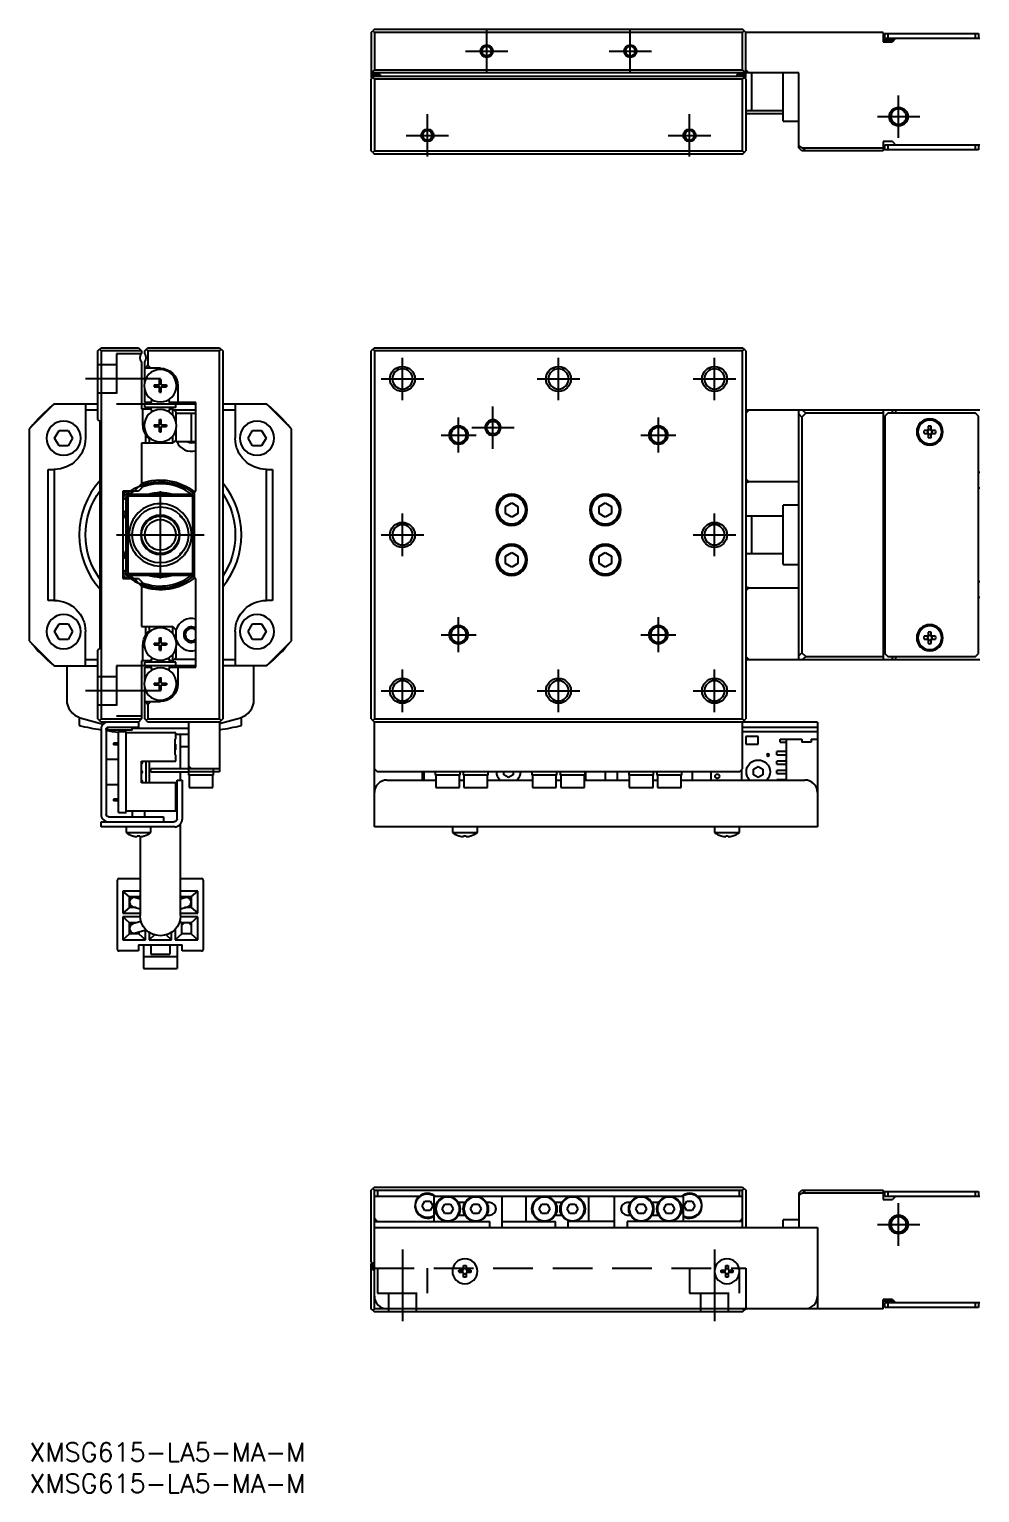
# Model space of a CAD drawing. Extents: x 0 to 768, y -8 to 238.
# Drawn here: x 0 to 152.3, y -8 to 226.6 of the extents above; entities that cross this region are included whole.
import ezdxf

# ---------------------------------------------------------------- set-up
doc = ezdxf.new("R2010")
doc.units = 0
doc.header["$LTSCALE"] = 0.5
doc.linetypes.add('CENTER', pattern=[50.8, 31.75, -6.35, 6.35, -6.35])
doc.linetypes.add('DASHED', pattern=[19.05, 12.7, -6.35])
for name, color, linetype in [('MSM_CENTER', 1, 'CENTER'), ('MSM_CONTINUOUS', 7, 'CONTINUOUS'), ('MSM_DASHED', 4, 'DASHED'), ('MSM_NARROW', 5, 'CONTINUOUS'), ('MSM_PART_NUMBER', 7, 'CONTINUOUS')]:
    doc.layers.add(name, color=color, linetype=linetype)
doc.styles.get("Standard").update_dxf_attribs({"font": 'txt.shx', "height": 1, "bigfont": 'bigfont.shx'})

# ---------------------------------------------------------------- blocks, each defined once
blk = doc.blocks.new('*U2')
at = {"layer": 'MSM_PART_NUMBER'}
blk.add_text('XMSG615-LA5-MA-M', height=3, dxfattribs=at).set_placement((0, -3))
blk = doc.blocks.new('*U3')
at = {"layer": 'MSM_PART_NUMBER'}
blk.add_text('XMSG615-LA5-MA-M', height=3, dxfattribs=at).set_placement((0, -8))

msp = doc.modelspace()

# ---------------------------------------------------------------- linework, layer by layer
at = {"layer": 'MSM_CENTER'}
for p, q in [((73.3, 219.68), (73.3, 226.48)), ((96.3, 219.68), (96.3, 226.48)), ((69.9, 223.08), (76.7, 223.08)), ((92.9, 223.08), (99.7, 223.08)), ((139.3, 209.18), (139.3, 215.98)), ((63.8, 206.18), (63.8, 212.98)), ((105.8, 206.18), (105.8, 212.98)), ((135.9, 212.58), (142.7, 212.58)), ((60.4, 209.58), (67.2, 209.58)), ((102.4, 209.58), (109.2, 209.58)), ((59.8, 167.14), (59.8, 173.94)), ((84.8, 167.14), (84.8, 173.94)), ((109.8, 167.14), (109.8, 173.94)), ((21, 170.54), (9, 170.54)), ((56.4, 170.54), (63.2, 170.54)), ((81.4, 170.54), (88.2, 170.54)), ((106.4, 170.54), (113.2, 170.54)), ((68.8, 158.74), (68.8, 164.34)), ((74.3, 159.34), (74.3, 166.14)), ((100.8, 158.74), (100.8, 164.34)), ((70.9, 162.74), (77.7, 162.74)), ((66, 161.54), (71.6, 161.54)), ((98, 161.54), (103.6, 161.54)), ((21, 138.54), (21, 152.54)), ((59.8, 142.14), (59.8, 148.94)), ((109.8, 142.14), (109.8, 148.94)), ((14, 145.54), (28, 145.54)), ((56.4, 145.54), (63.2, 145.54)), ((106.4, 145.54), (113.2, 145.54)), ((68.8, 126.74), (68.8, 132.34)), ((100.8, 126.74), (100.8, 132.34)), ((66, 129.54), (71.6, 129.54)), ((98, 129.54), (103.6, 129.54)), ((59.8, 117.14), (59.8, 123.94)), ((84.8, 117.14), (84.8, 123.94)), ((109.8, 117.14), (109.8, 123.94)), ((21, 120.54), (9, 120.54)), ((56.4, 120.54), (63.2, 120.54)), ((81.4, 120.54), (88.2, 120.54)), ((106.4, 120.54), (113.2, 120.54)), ((139.3, 31.6), (139.3, 38.4)), ((135.9, 35), (142.7, 35)), ((59.8, 31), (59.8, 19.5)), ((109.8, 31), (109.8, 19.5))]:
    msp.add_line(p, q, dxfattribs=at)
at = {"layer": 'MSM_CONTINUOUS'}
for p, q in [((54.8, 226.08), (55.05, 226.33)), ((54.8, 226.08), (54.8, 218.88)), ((55.3, 226.58), (55.05, 226.33)), ((55.05, 226.33), (55.3, 226.08)), ((55.3, 226.58), (114.3, 226.58)), ((114.3, 226.08), (55.3, 226.08)), ((55.3, 226.08), (55.3, 220.08)), ((114.8, 226.08), (114.3, 226.58)), ((114.3, 226.08), (114.55, 226.33)), ((114.3, 220.08), (114.3, 226.08)), ((114.8, 218.88), (114.8, 226.08)), ((136.8, 226.08), (114.8, 226.08)), ((136.8, 226.08), (136.8, 224.58)), ((137.1, 225.08), (137.1, 225.88)), ((137.1, 225.88), (152.1, 225.88)), ((137.6, 225.88), (137.6, 225.08)), ((151.6, 225.08), (151.6, 225.88)), ((152.1, 225.88), (152.1, 225.08)), ((138.55, 224.83), (136.8, 224.83)), ((136.8, 224.58), (138.3, 224.58)), ((152.3, 225.08), (137.1, 225.08)), ((138.8, 225.08), (138.3, 224.58)), ((55.3, 220.08), (54.8, 219.58)), ((123.3, 219.58), (54.8, 219.58)), ((54.8, 219.36), (56.2, 219.36)), ((54.8, 218.58), (55.3, 219.08)), ((54.9, 218.78), (54.8, 218.88)), ((54.8, 207.08), (54.8, 218.58)), ((54.9, 218.68), (54.9, 218.88)), ((55.05, 218.83), (55.3, 218.58)), ((55.9, 219.18), (55.2, 219.18)), ((55.3, 220.08), (114.3, 220.08)), ((55.3, 219.08), (114.3, 219.08)), ((55.3, 218.58), (55.3, 207.08)), ((114.3, 218.58), (55.3, 218.58)), ((56.2, 219.36), (56.2, 219.08)), ((114.8, 219.36), (113.4, 219.36)), ((113.4, 219.36), (113.4, 219.08)), ((114.4, 219.18), (113.7, 219.18)), ((114.8, 219.58), (114.3, 220.08)), ((114.55, 218.83), (114.3, 219.08)), ((114.3, 218.58), (114.55, 218.83)), ((114.3, 207.08), (114.3, 218.58)), ((114.55, 218.83), (114.8, 218.58)), ((114.8, 218.88), (114.7, 218.78)), ((114.7, 218.88), (114.7, 218.68)), ((115.3, 219.58), (114.8, 220.08)), ((114.8, 218.58), (114.8, 207.08)), ((115.8, 213.58), (115.8, 219.58)), ((120.8, 211.83), (120.8, 219.58)), ((123.3, 207.58), (123.3, 219.58)), ((114.8, 213.58), (120.8, 213.58)), ((114.8, 213.08), (120.8, 213.08)), ((120.8, 211.83), (123.3, 211.83)), ((55.05, 206.83), (54.8, 207.08)), ((55.3, 207.08), (55.05, 206.83)), ((55.05, 206.83), (55.3, 206.58)), ((55.3, 207.08), (114.3, 207.08)), ((114.3, 206.58), (55.3, 206.58)), ((114.55, 206.83), (114.3, 207.08)), ((114.3, 206.58), (114.8, 207.08)), ((123.3, 207.89), (123.91, 207.58)), ((123.8, 207.08), (123.3, 207.58)), ((136.8, 207.08), (123.8, 207.08)), ((123.91, 207.58), (136.8, 207.58)), ((123.91, 207.58), (124.41, 207.08)), ((138.3, 208.58), (136.8, 208.58)), ((136.8, 208.58), (136.8, 207.08)), ((137.1, 207.28), (137.1, 208.08)), ((137.1, 208.08), (152.3, 208.08)), ((152.1, 207.28), (137.1, 207.28)), ((137.6, 208.08), (137.6, 207.28)), ((138.3, 208.58), (138.8, 208.08)), ((151.6, 207.28), (151.6, 208.08)), ((152.1, 208.08), (152.1, 207.28)), ((11, 175.04), (11.5, 175.54)), ((11, 164.04), (11, 175.04)), ((11.5, 175.04), (11.25, 175.29)), ((11.5, 175.54), (17.5, 175.54)), ((11.5, 175.04), (11.5, 116.04)), ((18, 175.04), (11.5, 175.04)), ((17.5, 175.54), (18, 175.04)), ((18, 175.04), (18, 174.6)), ((18.5, 175.04), (19, 175.54)), ((18.5, 174.6), (18.5, 175.04)), ((19, 175.04), (18.75, 175.29)), ((19, 175.54), (30.5, 175.54)), ((30.5, 175.04), (19, 175.04)), ((19, 175.04), (19, 172.74)), ((30.5, 175.54), (31, 175.04)), ((30.75, 175.29), (30.5, 175.04)), ((30.5, 116.04), (30.5, 175.04)), ((31, 175.04), (31, 116.04)), ((55.3, 175.54), (54.8, 175.04)), ((54.8, 116.04), (54.8, 175.04)), ((55.05, 175.29), (55.3, 175.04)), ((55.3, 175.54), (114.3, 175.54)), ((55.3, 175.04), (55.3, 116.04)), ((114.3, 175.04), (55.3, 175.04)), ((114.55, 175.29), (114.3, 175.54)), ((114.3, 175.04), (114.55, 175.29)), ((114.3, 116.04), (114.3, 175.04)), ((114.8, 175.04), (114.55, 175.29)), ((114.8, 175.04), (114.8, 116.04)), ((18, 173.28), (18, 165.74)), ((18.5, 170.15), (18.5, 173.28)), ((21, 172.24), (18.5, 172.24)), ((19, 172.74), (18.65, 172.24)), ((19.5, 172.24), (19, 172.74)), ((20, 169.58), (20.8, 169.58)), ((20, 169.58), (20, 169.29)), ((20, 169.29), (20.8, 169.29)), ((20.53, 169.29), (20.53, 169.58)), ((20.85, 170.44), (21.15, 170.44)), ((20.85, 169.64), (20.85, 170.44)), ((21.15, 169.91), (20.85, 169.91)), ((20.85, 168.44), (20.85, 169.23)), ((20.85, 168.97), (21.15, 168.97)), ((21.15, 169.64), (21.15, 170.44)), ((21.15, 168.44), (21.15, 169.23)), ((21.21, 169.58), (22, 169.58)), ((21.21, 169.29), (22, 169.29)), ((21.47, 169.29), (21.47, 169.58)), ((22, 169.58), (22, 169.29)), ((23.8, 169.44), (23.8, 166.74)), ((18.5, 166.74), (18.5, 168.72)), ((19.45, 166.74), (18.5, 166.74)), ((19.62, 167.03), (19.45, 166.74)), ((20.85, 168.44), (21.15, 168.44)), ((22.55, 166.74), (22.38, 167.03)), ((26.7, 166.74), (22.55, 166.74)), ((26.7, 152.54), (26.7, 166.74)), ((4, 166.54), (0, 162.54)), ((4, 166.54), (11, 166.54)), ((9, 166.54), (9, 161.04)), ((11, 165.54), (9, 165.54)), ((18, 166.54), (26.7, 166.54)), ((18, 165.74), (19.45, 165.74)), ((18.22, 163.08), (18.22, 165.74)), ((18.5, 165.94), (18.5, 166.54)), ((23.5, 165.94), (18.5, 165.94)), ((19.58, 165.51), (19.45, 165.74)), ((19.58, 165.54), (19.57, 165.54)), ((22.55, 165.74), (22.42, 165.51)), ((22.43, 165.54), (22.42, 165.54)), ((22.55, 165.74), (23, 165.74)), ((23, 164.7), (23, 165.74)), ((23, 165.74), (23.5, 165.24)), ((26.7, 165.54), (23.2, 165.54)), ((23.5, 165.94), (23.5, 166.54)), ((23.5, 165.24), (23.5, 163.75)), ((26.7, 164.99), (23.5, 164.99)), ((26, 160.49), (26, 164.99)), ((31, 166.54), (38, 166.54)), ((33, 165.54), (31, 165.54)), ((33, 166.54), (33, 161.04)), ((42, 162.54), (38, 166.54)), ((114.8, 165.04), (115.3, 165.54)), ((152.3, 165.54), (114.8, 165.54)), ((123.3, 125.54), (123.3, 165.54)), ((123.8, 164.43), (123.3, 164.93)), ((124.41, 165.04), (123.8, 164.43)), ((123.8, 164.43), (123.8, 126.65)), ((123.91, 165.54), (124.41, 165.04)), ((136.8, 165.04), (124.41, 165.04)), ((136.8, 165.54), (136.8, 125.54)), ((137.6, 165.04), (137.1, 164.54)), ((137.1, 164.54), (137.1, 126.54)), ((151.6, 165.04), (137.6, 165.04)), ((138.3, 165.04), (138.3, 165.54)), ((138.8, 165.54), (138.8, 165.04)), ((152.1, 164.54), (151.6, 165.04)), ((152.1, 126.54), (152.1, 164.54)), ((0, 162.54), (0, 128.54)), ((4.06, 161.04), (4.78, 162.29)), ((4.78, 162.29), (6.22, 162.29)), ((6.22, 162.29), (6.94, 161.04)), ((11.35, 163.69), (11, 164.04)), ((11.35, 127.39), (11.35, 163.69)), ((20, 163.18), (20.8, 163.18)), ((20, 163.18), (20, 162.89)), ((20, 162.89), (20.8, 162.89)), ((20.53, 162.89), (20.53, 163.18)), ((20.85, 164.04), (21.15, 164.04)), ((20.85, 163.24), (20.85, 164.04)), ((21.15, 163.51), (20.85, 163.51)), ((20.85, 162.04), (20.85, 162.83)), ((20.85, 162.57), (21.15, 162.57)), ((20.85, 162.04), (21.15, 162.04)), ((21.15, 163.24), (21.15, 164.04)), ((21.15, 162.04), (21.15, 162.83)), ((21.21, 163.18), (22, 163.18)), ((21.21, 162.89), (22, 162.89)), ((21.47, 162.89), (21.47, 163.18)), ((22, 163.18), (22, 162.89)), ((23.5, 162.32), (23.5, 160.49)), ((35.06, 161.04), (35.78, 162.29)), ((35.78, 162.29), (37.22, 162.29)), ((37.22, 162.29), (37.94, 161.04)), ((42, 128.54), (42, 162.54)), ((144.06, 162.28), (143.38, 162.28)), ((144.06, 162.96), (144.06, 162.28)), ((144.54, 162.28), (144.54, 162.96)), ((145.22, 162.28), (144.54, 162.28)), ((4.78, 159.79), (4.06, 161.04)), ((6.22, 159.79), (4.78, 159.79)), ((6.94, 161.04), (6.22, 159.79)), ((23, 160.24), (18, 160.24)), ((18, 160.24), (18, 153.04)), ((18.7, 160.24), (18.7, 161.52)), ((19.2, 160.96), (19.2, 160.24)), ((23, 160.24), (23, 161.38)), ((23.5, 160.74), (23, 160.24)), ((23.5, 160.49), (26.7, 160.49)), ((35.78, 159.79), (35.06, 161.04)), ((37.22, 159.79), (35.78, 159.79)), ((37.94, 161.04), (37.22, 159.79)), ((143.38, 161.8), (144.06, 161.8)), ((144.06, 161.8), (144.06, 161.12)), ((144.54, 161.12), (144.54, 161.8)), ((144.54, 161.8), (145.22, 161.8)), ((3, 135.04), (3, 156.04)), ((3, 156.04), (4, 156.04)), ((4, 156.04), (4, 135.04)), ((38, 135.04), (38, 156.04)), ((38, 156.04), (39, 156.04)), ((39, 156.04), (39, 135.04)), ((137.1, 155.54), (136.8, 155.54)), ((152.3, 155.54), (152.1, 155.54)), ((17.5, 152.54), (15, 152.54)), ((15, 152.54), (15, 138.54)), ((16.79, 152.54), (18, 153.74)), ((18, 153.04), (17.5, 152.54)), ((26.5, 138.54), (26.5, 152.54)), ((26.5, 152.54), (26.7, 152.54)), ((115.3, 154.02), (114.8, 154.52)), ((123.3, 154.02), (115.3, 154.02)), ((136.8, 153.79), (137.1, 153.79)), ((152.3, 153.04), (152.1, 153.04)), ((15.5, 151.24), (16.3, 152.04)), ((15.5, 139.84), (15.5, 151.24)), ((15.8, 151.54), (15.8, 139.54)), ((26, 151.74), (16, 151.74)), ((16.3, 152.04), (25.7, 152.04)), ((25.7, 152.04), (26.5, 151.24)), ((26.2, 139.54), (26.2, 151.54)), ((76.3, 150.11), (77.3, 150.69)), ((77.3, 150.69), (78.3, 150.11)), ((91.3, 150.11), (92.3, 150.69)), ((92.3, 150.69), (93.3, 150.11)), ((120.8, 140.79), (120.8, 150.29)), ((123.3, 150.29), (120.8, 150.29)), ((137, 150.54), (136.8, 150.34)), ((137, 150.54), (137, 140.54)), ((137.1, 150.54), (137, 150.54)), ((24.2, 148.51), (24.2, 148.7)), ((24.2, 148.51), (24.42, 148.29)), ((24.42, 148.46), (24.42, 148.29)), ((24.42, 148.29), (24.56, 148.29)), ((24.56, 148.29), (24.56, 148.29)), ((76.3, 148.96), (76.3, 150.11)), ((77.3, 148.38), (76.3, 148.96)), ((78.3, 148.96), (77.3, 148.38)), ((78.3, 150.11), (78.3, 148.96)), ((91.3, 148.96), (91.3, 150.11)), ((92.3, 148.38), (91.3, 148.96)), ((93.3, 148.96), (92.3, 148.38)), ((93.3, 150.11), (93.3, 148.96)), ((120.8, 148.54), (114.8, 148.54)), ((115.8, 142.54), (115.8, 148.54)), ((18.03, 144.48), (18.03, 144.47)), ((23.96, 144.47), (23.96, 144.47)), ((19.56, 142.74), (19.62, 142.74)), ((19.69, 142.67), (19.62, 142.74)), ((22.37, 142.74), (22.31, 142.67)), ((22.37, 142.74), (22.44, 142.74)), ((24.42, 142.79), (24.2, 142.56)), ((24.2, 142.37), (24.2, 142.56)), ((24.42, 142.79), (24.42, 142.62)), ((24.56, 142.79), (24.42, 142.79)), ((24.56, 142.79), (24.56, 142.79)), ((76.3, 142.11), (77.3, 142.69)), ((76.3, 140.96), (76.3, 142.11)), ((77.3, 140.38), (76.3, 140.96)), ((77.3, 142.69), (78.3, 142.11)), ((78.3, 140.96), (77.3, 140.38)), ((78.3, 142.11), (78.3, 140.96)), ((91.3, 142.11), (92.3, 142.69)), ((91.3, 140.96), (91.3, 142.11)), ((92.3, 140.38), (91.3, 140.96)), ((92.3, 142.69), (93.3, 142.11)), ((93.3, 140.96), (92.3, 140.38)), ((93.3, 142.11), (93.3, 140.96)), ((114.8, 142.54), (120.8, 142.54)), ((120.8, 140.79), (123.3, 140.79)), ((15, 138.54), (17.5, 138.54)), ((15.8, 139.54), (15.5, 139.84)), ((15.8, 139.54), (16, 139.34)), ((16, 139.34), (26, 139.34)), ((16.3, 139.04), (16, 139.34)), ((25.7, 139.04), (16.3, 139.04)), ((18, 137.33), (16.79, 138.54)), ((17.5, 138.54), (18, 138.04)), ((26, 139.34), (25.7, 139.04)), ((26, 139.34), (26.2, 139.54)), ((26.5, 139.84), (26.2, 139.54)), ((26.7, 138.54), (26.5, 138.54)), ((26.7, 124.34), (26.7, 138.54)), ((136.8, 140.74), (137, 140.54)), ((137, 140.54), (137.1, 140.54)), ((18, 138.04), (18, 130.84)), ((114.8, 136.55), (115.3, 137.05)), ((115.3, 137.05), (123.3, 137.05)), ((137.1, 137.29), (136.8, 137.29)), ((152.1, 138.04), (152.3, 138.04)), ((4, 135.04), (3, 135.04)), ((39, 135.04), (38, 135.04)), ((136.8, 135.54), (137.1, 135.54)), ((152.1, 135.54), (152.3, 135.54)), ((4.06, 130.04), (4.78, 131.29)), ((4.78, 128.79), (4.06, 130.04)), ((4.78, 131.29), (6.22, 131.29)), ((6.22, 131.29), (6.94, 130.04)), ((6.94, 130.04), (6.22, 128.79)), ((9, 124.54), (9, 130.04)), ((18, 130.84), (23, 130.84)), ((18.7, 129.55), (18.7, 130.84)), ((19.2, 130.84), (19.2, 130.12)), ((20.85, 129.04), (21.15, 129.04)), ((20.85, 128.24), (20.85, 129.04)), ((21.15, 128.24), (21.15, 129.04)), ((23, 129.7), (23, 130.84)), ((23, 130.84), (23.5, 130.34)), ((23.5, 130.34), (23.5, 128.75)), ((33, 130.04), (33, 124.54)), ((35.06, 130.04), (35.78, 131.29)), ((35.78, 128.79), (35.06, 130.04)), ((35.78, 131.29), (37.22, 131.29)), ((37.22, 131.29), (37.94, 130.04)), ((37.94, 130.04), (37.22, 128.79)), ((144.06, 129.28), (143.38, 129.28)), ((144.06, 129.96), (144.06, 129.28)), ((144.54, 129.28), (144.54, 129.96)), ((145.22, 129.28), (144.54, 129.28)), ((0, 128.54), (4, 124.54)), ((6.22, 128.79), (4.78, 128.79)), ((11, 127.04), (11.35, 127.39)), ((11, 116.04), (11, 127.04)), ((18.22, 125.34), (18.22, 127.99)), ((20, 128.18), (20.8, 128.18)), ((20, 128.18), (20, 127.89)), ((20, 127.89), (20.8, 127.89)), ((20.53, 127.89), (20.53, 128.18)), ((21.15, 128.51), (20.85, 128.51)), ((20.85, 127.04), (20.85, 127.83)), ((20.85, 127.57), (21.15, 127.57)), ((20.85, 127.04), (21.15, 127.04)), ((21.15, 127.04), (21.15, 127.83)), ((21.21, 128.18), (22, 128.18)), ((21.21, 127.89), (22, 127.89)), ((21.47, 127.89), (21.47, 128.18)), ((22, 128.18), (22, 127.89)), ((23.5, 127.32), (23.5, 125.84)), ((37.22, 128.79), (35.78, 128.79)), ((38, 124.54), (42, 128.54)), ((143.38, 128.8), (144.06, 128.8)), ((144.06, 128.8), (144.06, 128.12)), ((144.54, 128.8), (145.22, 128.8)), ((144.54, 128.12), (144.54, 128.8)), ((4, 124.54), (11, 124.54)), ((6, 124.54), (6, 119.12)), ((9, 125.54), (11, 125.54)), ((19.45, 125.34), (18, 125.34)), ((18, 125.34), (18, 116.04)), ((26.7, 124.54), (18, 124.54)), ((23.5, 125.14), (18.5, 125.14)), ((18.5, 124.54), (18.5, 125.14)), ((18.5, 124.34), (19.45, 124.34)), ((18.5, 122.35), (18.5, 124.34)), ((19.45, 125.34), (19.58, 125.56)), ((19.45, 124.34), (19.62, 124.04)), ((19.58, 125.54), (19.57, 125.54)), ((22.38, 124.04), (22.55, 124.34)), ((22.42, 125.56), (22.55, 125.34)), ((22.43, 125.54), (22.42, 125.54)), ((23, 125.34), (22.55, 125.34)), ((22.55, 124.34), (26.7, 124.34)), ((23, 125.34), (23, 126.38)), ((23.5, 125.84), (23, 125.34)), ((26.7, 125.54), (23.2, 125.54)), ((23.5, 124.54), (23.5, 125.14)), ((23.8, 124.34), (23.8, 121.64)), ((31, 125.54), (33, 125.54)), ((38, 124.54), (31, 124.54)), ((36, 119.12), (36, 124.54)), ((115.3, 125.54), (114.8, 126.04)), ((114.8, 125.54), (152.3, 125.54)), ((123.3, 126.15), (123.8, 126.65)), ((123.8, 126.65), (124.41, 126.04)), ((124.41, 126.04), (123.91, 125.54)), ((124.41, 126.04), (136.8, 126.04)), ((137.1, 126.54), (137.6, 126.04)), ((137.6, 126.04), (151.6, 126.04)), ((138.3, 125.54), (138.3, 126.04)), ((138.8, 126.04), (138.8, 125.54)), ((151.6, 126.04), (152.1, 126.54)), ((20.85, 122.64), (21.15, 122.64)), ((20.85, 121.84), (20.85, 122.64)), ((21.15, 122.11), (20.85, 122.11)), ((21.15, 121.84), (21.15, 122.64)), ((18.5, 116.04), (18.5, 120.92)), ((20, 121.78), (20.8, 121.78)), ((20, 121.78), (20, 121.49)), ((20, 121.49), (20.8, 121.49)), ((20.53, 121.49), (20.53, 121.78)), ((20.85, 120.64), (20.85, 121.43)), ((20.85, 121.17), (21.15, 121.17)), ((20.85, 120.64), (21.15, 120.64)), ((21.15, 120.64), (21.15, 121.43)), ((21.21, 121.78), (22, 121.78)), ((21.21, 121.49), (22, 121.49)), ((21.47, 121.49), (21.47, 121.78)), ((22, 121.78), (22, 121.49)), ((18.5, 118.84), (21, 118.84)), ((18.65, 118.84), (19, 118.34)), ((19, 118.34), (19.5, 118.84)), ((19, 118.34), (19, 116.04)), ((8, 116.29), (8, 114.97)), ((8.17, 116.23), (11.85, 115.18)), ((11.25, 115.79), (11, 116.04)), ((11.25, 115.79), (11.5, 116.04)), ((11.5, 115.54), (11.25, 115.79)), ((11.5, 116.04), (18, 116.04)), ((17.5, 115.54), (11.5, 115.54)), ((18, 116.04), (17.5, 115.54)), ((17.5, 115.54), (17.5, 114.74)), ((19, 115.54), (18.5, 116.04)), ((18.75, 115.79), (19, 116.04)), ((19, 116.04), (30.5, 116.04)), ((30.5, 115.54), (19, 115.54)), ((25.5, 115.54), (25.5, 107.04)), ((30.5, 115.28), (33.83, 116.23)), ((30.5, 116.04), (30.75, 115.79)), ((30.75, 115.79), (30.5, 115.54)), ((30.5, 115.54), (30.5, 107.54)), ((31, 116.04), (30.75, 115.79)), ((34, 114.97), (34, 116.29)), ((54.8, 116.04), (55.3, 115.54)), ((55.3, 116.04), (55.05, 115.79)), ((55.3, 116.04), (114.3, 116.04)), ((126.3, 115.54), (55.3, 115.54)), ((55.3, 98.74), (55.3, 115.54)), ((114.55, 115.79), (114.3, 116.04)), ((114.3, 115.54), (114.55, 115.79)), ((114.3, 108.04), (114.3, 115.54)), ((114.55, 115.79), (114.8, 116.04)), ((126.3, 115.54), (126.3, 98.74)), ((11.5, 114.34), (11.5, 100.74)), ((12.3, 114.34), (12.3, 100.74)), ((12.35, 114.54), (12.5, 114.54)), ((12.5, 114.68), (12.5, 114.24)), ((16.5, 114.24), (12.5, 114.24)), ((12.7, 114.74), (17.5, 114.74)), ((14.3, 114.04), (15.5, 114.04)), ((14.3, 101.04), (14.3, 114.04)), ((15.18, 114.24), (15.18, 114.04)), ((15.5, 101.04), (15.5, 114.04)), ((23.5, 113.79), (15.5, 113.79)), ((16.5, 114.24), (16.5, 114.74)), ((16.5, 114.54), (25.5, 114.54)), ((23.4, 110.29), (23.4, 112.79)), ((23.5, 112.79), (23.4, 112.79)), ((23.5, 112.79), (23.5, 113.79)), ((25.5, 113.54), (23.5, 113.54)), ((24.25, 108.04), (24.25, 113.54)), ((114.3, 114.74), (126.3, 114.74)), ((114.3, 114.04), (126.3, 114.04)), ((114.82, 113.24), (114.82, 111.99)), ((116.82, 113.24), (114.82, 113.24)), ((116.82, 111.99), (116.82, 113.24)), ((120.3, 112.29), (120.3, 112.79)), ((120.3, 112.79), (123.8, 112.79)), ((121.3, 112.79), (121.3, 106.24)), ((123.8, 112.79), (123.8, 112.29)), ((125.3, 112.79), (126.3, 112.79)), ((125.3, 112.79), (125.3, 112.29)), ((13.5, 112.16), (13.5, 111.91)), ((14.3, 112.16), (13.5, 112.16)), ((14.3, 111.91), (13.5, 111.91)), ((23.4, 111.99), (23.5, 111.99)), ((23.4, 111.61), (23.5, 111.61)), ((23.4, 111.46), (23.5, 111.46)), ((23.4, 111.09), (23.5, 111.09)), ((23.5, 110.29), (23.4, 110.29)), ((23.5, 111.09), (23.5, 111.99)), ((23.5, 109.29), (23.5, 110.29)), ((25.5, 111.54), (24.25, 111.54)), ((114.82, 111.99), (116.82, 111.99)), ((119.8, 110.29), (119.8, 110.79)), ((121.3, 110.79), (119.8, 110.79)), ((119.8, 110.29), (121.3, 110.29)), ((120.3, 112.29), (121.3, 112.29)), ((125.3, 112.29), (123.8, 112.29)), ((14.3, 109.54), (12.3, 109.54)), ((18, 105.79), (18, 109.29)), ((18, 109.29), (23.5, 109.29)), ((18.7, 109.29), (18.7, 105.79)), ((19.2, 109.29), (19.2, 105.79)), ((19.5, 107.54), (19.5, 108.04)), ((30.5, 108.04), (19.5, 108.04)), ((26, 108.04), (25.5, 108.54)), ((29.5, 107.04), (29.5, 108.04)), ((55.3, 108.04), (55.8, 107.54)), ((113.8, 107.54), (114.3, 108.04)), ((116.05, 107.97), (116.8, 108.4)), ((116.05, 107.1), (116.05, 107.97)), ((116.8, 108.4), (117.55, 107.97)), ((117.55, 107.97), (117.55, 107.1)), ((119.8, 108.79), (119.8, 109.29)), ((121.3, 109.29), (119.8, 109.29)), ((119.8, 108.79), (121.3, 108.79)), ((23.5, 105.79), (18, 105.79)), ((19.5, 107.54), (25.5, 107.54)), ((23.5, 101.29), (23.5, 105.79)), ((23.7, 106.24), (24.5, 106.24)), ((23.7, 100.04), (23.7, 106.24)), ((24.25, 106.24), (24.25, 107.54)), ((24.5, 106.24), (24.5, 99.94)), ((29.5, 107.54), (25.5, 107.54)), ((29.5, 107.04), (25.5, 107.04)), ((25.6, 107.04), (25.6, 105.04)), ((29.4, 105.04), (29.4, 107.04)), ((30.5, 107.54), (29.5, 107.54)), ((113.8, 107.54), (55.8, 107.54)), ((57.3, 106.24), (65.15, 106.24)), ((63, 106.24), (63, 107.54)), ((63.3, 106.24), (63.3, 107.54)), ((65.05, 107.54), (65.05, 107.04)), ((69.05, 107.04), (65.05, 107.04)), ((65.15, 107.04), (65.15, 105.04)), ((68.95, 105.04), (68.95, 107.04)), ((68.95, 106.24), (69.65, 106.24)), ((69.05, 107.04), (69.05, 107.54)), ((69.55, 107.54), (69.55, 107.04)), ((73.55, 107.04), (69.55, 107.04)), ((69.65, 107.04), (69.65, 105.04)), ((73.45, 105.04), (73.45, 107.04)), ((73.45, 106.24), (80.65, 106.24)), ((73.55, 107.04), (73.55, 107.54)), ((76.05, 107.1), (76.05, 107.54)), ((76.8, 106.67), (76.05, 107.1)), ((77.55, 107.1), (76.8, 106.67)), ((77.55, 107.54), (77.55, 107.1)), ((80.55, 107.54), (80.55, 107.04)), ((84.55, 107.04), (80.55, 107.04)), ((80.65, 107.04), (80.65, 105.04)), ((84.45, 105.04), (84.45, 107.04)), ((84.45, 106.24), (85.15, 106.24)), ((84.55, 107.04), (84.55, 107.54)), ((85.05, 107.54), (85.05, 107.04)), ((89.05, 107.04), (85.05, 107.04)), ((85.15, 107.04), (85.15, 105.04)), ((88.95, 105.04), (88.95, 107.04)), ((88.95, 106.24), (96.15, 106.24)), ((89.05, 107.04), (89.05, 107.54)), ((89.14, 107.54), (89.14, 106.24)), ((92.34, 106.24), (92.34, 107.54)), ((94.22, 107.54), (94.22, 106.24)), ((96.05, 107.54), (96.05, 107.04)), ((100.05, 107.04), (96.05, 107.04)), ((96.15, 107.04), (96.15, 105.04)), ((99.95, 105.04), (99.95, 107.04)), ((99.95, 106.24), (100.65, 106.24)), ((100.05, 107.04), (100.05, 107.54)), ((100.55, 107.54), (100.55, 107.04)), ((104.55, 107.04), (100.55, 107.04)), ((100.65, 107.04), (100.65, 105.04)), ((104.45, 105.04), (104.45, 107.04)), ((104.45, 106.24), (124.3, 106.24)), ((104.55, 107.04), (104.55, 107.54)), ((106.3, 106.24), (106.3, 107.54)), ((109.24, 106.24), (109.24, 107.54)), ((114.14, 107.88), (114.14, 106.24)), ((116.8, 106.67), (116.05, 107.1)), ((117.55, 107.1), (116.8, 106.67)), ((119.8, 107.29), (119.8, 107.79)), ((121.3, 107.79), (119.8, 107.79)), ((119.8, 107.29), (121.3, 107.29)), ((119.8, 106.24), (119.8, 106.29)), ((121.3, 106.29), (119.8, 106.29)), ((12.3, 105.54), (14.3, 105.54)), ((25.6, 105.04), (29.4, 105.04)), ((65.15, 105.04), (68.95, 105.04)), ((69.65, 105.04), (73.45, 105.04)), ((80.65, 105.04), (84.45, 105.04)), ((85.15, 105.04), (88.95, 105.04)), ((96.15, 105.04), (99.95, 105.04)), ((100.65, 105.04), (104.45, 105.04)), ((13.5, 103.16), (13.5, 102.91)), ((14.3, 103.16), (13.5, 103.16)), ((14.3, 102.91), (13.5, 102.91)), ((14.3, 101.04), (15.5, 101.04)), ((15.5, 101.29), (23.5, 101.29)), ((16.5, 101.29), (16.5, 100.34)), ((18.5, 100.34), (18.5, 101.29)), ((11.5, 98.74), (11.5, 99.54)), ((11.5, 99.54), (23.2, 99.54)), ((23.3, 98.74), (11.5, 98.74)), ((12.7, 100.34), (21.5, 100.34)), ((15.5, 98.74), (15.5, 97.84)), ((19.5, 97.84), (19.5, 98.74)), ((21.5, 100.34), (21.5, 99.54)), ((24.25, 84.54), (24.25, 99.2)), ((126.3, 98.74), (55.3, 98.74)), ((67.8, 98.74), (67.8, 97.84)), ((71.8, 97.84), (71.8, 98.74)), ((109.8, 98.74), (109.8, 97.84)), ((113.8, 97.84), (113.8, 98.74)), ((15.5, 97.84), (19.5, 97.84)), ((16.55, 97.28), (16.57, 97.28)), ((17.3, 97.28), (17.7, 97.28)), ((17.3, 97.15), (17.3, 97.28)), ((17.7, 97.28), (17.7, 97.15)), ((17.75, 97.15), (17.75, 84.54)), ((18.43, 97.28), (18.45, 97.28)), ((67.8, 97.84), (71.8, 97.84)), ((68.85, 97.28), (68.87, 97.28)), ((69.6, 97.28), (70, 97.28)), ((69.6, 97.15), (69.6, 97.28)), ((70, 97.28), (70, 97.15)), ((70.73, 97.28), (70.75, 97.28)), ((109.8, 97.84), (113.8, 97.84)), ((110.85, 97.28), (110.87, 97.28)), ((111.6, 97.28), (112, 97.28)), ((111.6, 97.15), (111.6, 97.28)), ((112, 97.28), (112, 97.15)), ((112.73, 97.28), (112.75, 97.28)), ((14.1, 90.14), (14.1, 79.14)), ((14.4, 90.44), (17.75, 90.44)), ((24.25, 90.44), (27.6, 90.44)), ((27.9, 79.14), (27.9, 90.14)), ((17.75, 88.44), (15, 88.44)), ((15, 88.44), (15, 84.89)), ((16.05, 87.54), (15, 88.44)), ((16.05, 85.79), (16.05, 87.54)), ((17.55, 87.54), (16.05, 87.54)), ((16.05, 87.16), (16.43, 87.54)), ((17.75, 87.16), (17.01, 87.38)), ((17.18, 87.54), (17.46, 87.25)), ((17.55, 87.54), (17.75, 87.71)), ((17.55, 87.22), (17.55, 87.54)), ((27, 88.44), (24.25, 88.44)), ((24.45, 87.54), (24.25, 87.71)), ((24.99, 87.38), (24.25, 87.16)), ((25.95, 87.54), (24.45, 87.54)), ((24.45, 87.54), (24.45, 87.22)), ((24.54, 87.25), (24.83, 87.54)), ((25.58, 87.54), (25.95, 87.16)), ((25.95, 87.54), (27, 88.44)), ((25.95, 87.54), (25.95, 85.79)), ((27, 84.89), (27, 88.44)), ((16.05, 85.79), (15, 84.89)), ((15, 84.89), (17.75, 84.89)), ((17.11, 85.79), (16.05, 85.79)), ((16.59, 85.94), (17.75, 85.6)), ((24.25, 85.6), (25.41, 85.94)), ((24.25, 84.89), (27, 84.89)), ((25.95, 85.79), (24.89, 85.79)), ((25.95, 85.79), (27, 84.89)), ((17.76, 84.29), (15, 84.29)), ((15, 84.29), (15, 80.64)), ((16.05, 83.34), (15, 84.29)), ((16.05, 81.59), (16.05, 83.34)), ((17.14, 83.34), (16.05, 83.34)), ((16.05, 82.96), (16.43, 83.34)), ((17.9, 83.55), (16.6, 83.18)), ((17, 81.74), (18.72, 82.22)), ((17.73, 83.5), (17.88, 83.63)), ((18.6, 80.64), (18.6, 82.19)), ((23.4, 82.35), (23.4, 80.64)), ((24.45, 83.34), (24.12, 83.63)), ((27, 84.29), (24.24, 84.29)), ((25.95, 83.34), (24.45, 83.34)), ((24.45, 81.59), (24.45, 83.34)), ((24.45, 82.96), (24.83, 83.34)), ((25.58, 83.34), (25.95, 82.96)), ((25.95, 83.34), (27, 84.29)), ((25.95, 83.34), (25.95, 81.59)), ((27, 80.64), (27, 84.29)), ((16.05, 81.59), (15, 80.64)), ((15, 80.64), (18.6, 80.64)), ((17.55, 81.59), (16.05, 81.59)), ((17.5, 79.84), (24.5, 79.84)), ((17.5, 79.84), (17.5, 78.84)), ((17.55, 81.89), (17.55, 81.59)), ((17.55, 81.59), (18.6, 80.64)), ((18.3, 79.84), (18.3, 76.04)), ((19.2, 81.83), (19.2, 80.64)), ((20.07, 81.42), (19.2, 80.64)), ((19.2, 80.64), (22.8, 80.64)), ((19.5, 79.84), (19.5, 78.34)), ((21.93, 81.42), (22.8, 80.64)), ((22.5, 79.84), (22.5, 78.34)), ((22.8, 80.64), (22.8, 81.83)), ((24.45, 81.59), (23.4, 80.64)), ((23.4, 80.64), (27, 80.64)), ((23.7, 79.84), (23.7, 76.04)), ((25.95, 81.59), (24.45, 81.59)), ((24.5, 78.84), (24.5, 79.84)), ((25.95, 81.59), (27, 80.64)), ((17.5, 78.84), (14.4, 78.84)), ((18.3, 77.95), (23.7, 77.95)), ((19.5, 78.34), (22.5, 78.34)), ((27.6, 78.84), (24.5, 78.84)), ((18.3, 76.04), (23.7, 76.04)), ((54.8, 40.5), (55.05, 40.75)), ((54.8, 29), (54.8, 40.5)), ((55.3, 41), (55.05, 40.75)), ((55.05, 40.75), (55.3, 40.5)), ((55.3, 41), (114.3, 41)), ((55.3, 40.5), (114.3, 40.5)), ((55.3, 21.5), (55.3, 40.5)), ((55.8, 40.5), (55.8, 39.5)), ((113.8, 39.5), (113.8, 40.5)), ((114.3, 41), (114.8, 40.5)), ((114.3, 40.5), (114.55, 40.75)), ((114.3, 34.5), (114.3, 40.5)), ((114.8, 40.5), (114.8, 34.5)), ((123.3, 40), (123.8, 40.5)), ((123.3, 40), (123.3, 34.5)), ((123.91, 40), (123.3, 39.69)), ((123.8, 40.5), (136.8, 40.5)), ((124.41, 40.5), (123.91, 40)), ((136.8, 40), (123.91, 40)), ((136.8, 40.5), (136.8, 39)), ((137.1, 39.5), (137.1, 40.3)), ((137.1, 40.3), (152.1, 40.3)), ((137.6, 40.3), (137.6, 39.5)), ((151.6, 39.5), (151.6, 40.3)), ((152.1, 40.3), (152.1, 39.5)), ((62.47, 39.5), (55.3, 39.5)), ((62.93, 38), (63.36, 38.75)), ((63.36, 37.25), (62.93, 38)), ((63.36, 38.75), (64.23, 38.75)), ((64.23, 38.75), (64.66, 38)), ((64.66, 38), (64.23, 37.25)), ((64.8, 39.5), (64.8, 35.5)), ((104.8, 39.5), (64.8, 39.5)), ((66.18, 37.5), (66.61, 38.25)), ((66.61, 38.25), (67.48, 38.25)), ((67.48, 38.25), (67.91, 37.5)), ((69.82, 38.5), (68.78, 38.5)), ((70.68, 37.5), (71.11, 38.25)), ((71.11, 38.25), (71.98, 38.25)), ((71.98, 38.25), (72.41, 37.5)), ((73.8, 38.5), (73.28, 38.5)), ((75.8, 34.5), (75.8, 39.5)), ((79.6, 35.5), (79.6, 39.5)), ((81.68, 37.5), (82.11, 38.25)), ((82.11, 38.25), (82.98, 38.25)), ((82.98, 38.25), (83.41, 37.5)), ((85.32, 38.5), (84.28, 38.5)), ((86.18, 37.5), (86.61, 38.25)), ((86.61, 38.25), (87.48, 38.25)), ((87.48, 38.25), (87.91, 37.5)), ((89.6, 39.5), (89.6, 35.5)), ((93.8, 34.5), (93.8, 39.5)), ((96.32, 38.5), (95.8, 38.5)), ((97.18, 37.5), (97.61, 38.25)), ((97.61, 38.25), (98.48, 38.25)), ((98.48, 38.25), (98.91, 37.5)), ((100.82, 38.5), (99.78, 38.5)), ((101.68, 37.5), (102.11, 38.25)), ((102.11, 38.25), (102.98, 38.25)), ((102.98, 38.25), (103.41, 37.5)), ((104.8, 39.5), (104.8, 35.5)), ((104.93, 38), (105.36, 38.75)), ((105.36, 37.25), (104.93, 38)), ((105.36, 38.75), (106.23, 38.75)), ((106.23, 38.75), (106.66, 38)), ((106.66, 38), (106.23, 37.25)), ((114.3, 39.5), (107.12, 39.5)), ((136.8, 39), (138.3, 39)), ((152.3, 39.5), (137.1, 39.5)), ((138.8, 39.5), (138.3, 39)), ((55.8, 35.5), (55.3, 36)), ((55.3, 35.5), (73.8, 35.5)), ((64.23, 37.25), (63.36, 37.25)), ((66.61, 36.75), (66.18, 37.5)), ((67.48, 36.75), (66.61, 36.75)), ((67.91, 37.5), (67.48, 36.75)), ((68.78, 36.5), (69.82, 36.5)), ((71.11, 36.75), (70.68, 37.5)), ((71.98, 36.75), (71.11, 36.75)), ((72.41, 37.5), (71.98, 36.75)), ((73.28, 36.5), (73.8, 36.5)), ((73.8, 34.5), (73.8, 35.5)), ((75.8, 35.5), (84.3, 35.5)), ((82.11, 36.75), (81.68, 37.5)), ((82.98, 36.75), (82.11, 36.75)), ((83.41, 37.5), (82.98, 36.75)), ((84.28, 36.5), (85.32, 36.5)), ((84.3, 34.5), (84.3, 35.5)), ((86.61, 36.75), (86.18, 37.5)), ((93.8, 35.5), (86.3, 35.5)), ((86.3, 35.5), (86.3, 34.5)), ((87.48, 36.75), (86.61, 36.75)), ((87.91, 37.5), (87.48, 36.75)), ((95.8, 36.5), (96.32, 36.5)), ((95.8, 35.5), (95.8, 34.5)), ((114.3, 35.5), (95.8, 35.5)), ((97.61, 36.75), (97.18, 37.5)), ((98.48, 36.75), (97.61, 36.75)), ((98.91, 37.5), (98.48, 36.75)), ((99.78, 36.5), (100.82, 36.5)), ((102.11, 36.75), (101.68, 37.5)), ((102.98, 36.75), (102.11, 36.75)), ((103.41, 37.5), (102.98, 36.75)), ((106.23, 37.25), (105.36, 37.25)), ((114.3, 36), (113.8, 35.5)), ((120.8, 34.5), (120.8, 35.75)), ((123.3, 35.75), (120.8, 35.75)), ((55.3, 34.5), (126.3, 34.5)), ((126.3, 34.5), (126.3, 21.5)), ((55.05, 28.75), (54.8, 29)), ((54.8, 28.7), (54.9, 28.8)), ((54.8, 21.5), (54.8, 28.7)), ((54.8, 28.22), (55.3, 28.22)), ((54.9, 28.7), (54.9, 28.9)), ((55.3, 29), (55.05, 28.75)), ((55.05, 28.75), (55.3, 28.5)), ((55.2, 28.4), (55.3, 28.4)), ((69.6, 27.7), (69.6, 28.43)), ((70, 28.43), (70, 27.7)), ((111.6, 27.7), (111.6, 28.43)), ((112, 28.43), (112, 27.7)), ((54.8, 28), (55.3, 27.5)), ((54.8, 28), (55.3, 28)), ((68.87, 27.7), (69.6, 27.7)), ((69.6, 27.3), (68.87, 27.3)), ((69.6, 26.57), (69.6, 27.3)), ((70, 27.7), (70.73, 27.7)), ((70, 27.3), (70, 26.57)), ((70.73, 27.3), (70, 27.3)), ((110.87, 27.7), (111.6, 27.7)), ((111.6, 27.3), (110.87, 27.3)), ((111.6, 26.57), (111.6, 27.3)), ((112, 27.7), (112.73, 27.7)), ((112, 27.3), (112, 26.57)), ((112.73, 27.3), (112, 27.3)), ((55.05, 21.25), (54.8, 21.5)), ((55.3, 21.5), (55.05, 21.25)), ((55.05, 21.25), (55.3, 21)), ((136.8, 21.5), (55.3, 21.5)), ((114.55, 21.25), (114.3, 21.5)), ((114.3, 21), (114.55, 21.25)), ((114.8, 21.5), (114.55, 21.25)), ((138.3, 23), (136.8, 23)), ((136.8, 21.5), (136.8, 23)), ((136.8, 22.75), (138.55, 22.75)), ((137.1, 21.7), (137.1, 22.5)), ((137.1, 22.5), (152.3, 22.5)), ((152.1, 21.7), (137.1, 21.7)), ((137.6, 22.5), (137.6, 21.7)), ((138.3, 23), (138.8, 22.5)), ((151.6, 21.7), (151.6, 22.5)), ((152.1, 22.5), (152.1, 21.7)), ((114.3, 21), (55.3, 21))]:
    msp.add_line(p, q, dxfattribs=at)
at = {"layer": 'MSM_CONTINUOUS', "extrusion": (0, 0, -1)}
for centre, radius in [((-73.3, 223.08), 0.783), ((-96.3, 223.08), 0.783), ((-139.3, 212.58), 1.23), ((-63.8, 209.58), 0.783), ((-105.8, 209.58), 0.783), ((-21, 169.44), 2.6), ((-59.8, 170.54), 1.62), ((-84.8, 170.54), 1.62), ((-109.8, 170.54), 1.62), ((-21, 163.04), 2.6), ((-5.5, 161.04), 2.75), ((-36.5, 161.04), 2.75), ((-68.8, 161.54), 1.23), ((-100.8, 161.54), 1.23), ((-144.3, 162.04), 2.1), ((-144.3, 162.04), 1.9), ((-21, 145.54), 5), ((-77.3, 149.54), 2.5), ((-77.3, 149.54), 2.25), ((-92.3, 149.54), 2.5), ((-92.3, 149.54), 2.25), ((-21, 145.54), 3.15), ((-59.8, 145.54), 1.62), ((-109.8, 145.54), 1.62), ((-77.3, 141.54), 2.5), ((-77.3, 141.54), 2.25), ((-92.3, 141.54), 2.5), ((-92.3, 141.54), 2.25), ((-5.5, 130.04), 2.75), ((-36.5, 130.04), 2.75), ((-21, 128.04), 2.6), ((-68.8, 129.54), 1.23), ((-100.8, 129.54), 1.23), ((-144.3, 129.04), 2.1), ((-144.3, 129.04), 1.9), ((-21, 121.64), 2.6), ((-59.8, 120.54), 1.62), ((-84.8, 120.54), 1.62), ((-109.8, 120.54), 1.62), ((-118.36, 110.24), 0.2), ((-67.05, 37.5), 1.9), ((-71.55, 37.5), 1.9), ((-82.55, 37.5), 1.9), ((-87.05, 37.5), 1.9), ((-98.05, 37.5), 1.9), ((-102.55, 37.5), 1.9), ((-139.3, 35), 1.23), ((-69.8, 27.5), 2), ((-111.8, 27.5), 2)]:
    msp.add_circle(centre, radius, dxfattribs=at)
at = {"layer": 'MSM_CONTINUOUS'}
for centre, radius in [((74.3, 162.74), 1.01), ((21, 145.54), 4.5), ((21, 145.54), 3), ((110.24, 106.84), 0.35), ((67.05, 37.5), 2), ((71.55, 37.5), 2), ((82.55, 37.5), 2), ((87.05, 37.5), 2), ((98.05, 37.5), 2), ((102.55, 37.5), 2)]:
    msp.add_circle(centre, radius, dxfattribs=at)
for centre, radius, start, end in [((55.2, 218.88), 0.3, 90, 180), ((55.9, 218.88), 0.3, 41.8103, 90), ((113.7, 218.88), 0.3, 90, 138.1897), ((114.4, 218.88), 0.3, 0, 90), ((17.75, 173.94), 1, 318.5904, 41.4096), ((21, 166.24), 1.59, 143.8027, 169.1069), ((21.11, 166.12), 1.75, 142.994, 148.6217), ((20.88, 166.12), 1.75, 31.3783, 37.006), ((21, 166.24), 1.59, 10.8931, 36.1973), ((21, 145.54), 27, 129.3765, 140.6235), ((21, 166.24), 1.59, 190.893, 216.1972), ((21, 166.24), 1.59, 323.8028, 349.107), ((21, 145.54), 27, 39.3765, 50.6235), ((144.3, 162.04), 0.95, 165.3667, 194.6333), ((144.3, 162.04), 0.365, 138.8496, 221.1504), ((144.3, 162.04), 0.95, 75.3667, 104.6333), ((144.3, 162.04), 0.365, 48.8496, 131.1504), ((144.3, 162.04), 0.365, 318.8496, 41.1504), ((144.3, 162.04), 0.95, 345.3667, 14.6333), ((21.03, 163.08), 2.8, 213.8646, 229.3236), ((26, 161.54), 2.6, 203.8188, 285.6185), ((144.3, 162.04), 0.365, 228.8496, 311.1504), ((144.3, 162.04), 0.95, 255.3667, 284.6333), ((21, 145.54), 13, 137.9284, 222.0716), ((21, 145.54), 8.2, 121.3881, 137.0297), ((21, 145.54), 8.2, 47.8764, 111.4601), ((21, 145.54), 13, 320.2849, 39.7151), ((117.77, 146.36), 8.05, 107.866, 111.6468), ((21, 145.54), 6.5, 147.7958, 157.3801), ((21, 145.54), 6.5, 202.6199, 212.2042), ((21, 145.54), 8.2, 222.9703, 238.6119), ((21, 145.54), 8.5, 225.0991, 310.3202), ((21, 145.54), 8.2, 248.5399, 312.1236), ((117.42, 143.75), 7.03, 248.0681, 252.4008), ((26, 129.54), 2.6, 74.3815, 164.0576), ((21.03, 127.99), 2.8, 130.6764, 146.1354), ((26, 129.54), 1.01, 45.9346, 314.0654), ((144.3, 129.04), 0.95, 165.3667, 194.6333), ((144.3, 129.04), 0.365, 138.8496, 221.1504), ((144.3, 129.04), 0.95, 75.3667, 104.6333), ((144.3, 129.04), 0.365, 48.8496, 131.1504), ((144.3, 129.04), 0.365, 318.8496, 41.1504), ((144.3, 129.04), 0.95, 345.3667, 14.6333), ((21, 145.54), 27, 219.3765, 230.6235), ((26, 129.54), 2.6, 195.9424, 285.6185), ((21, 145.54), 27, 309.3765, 320.6235), ((144.3, 129.04), 0.365, 228.8496, 311.1504), ((144.3, 129.04), 0.95, 255.3667, 284.6333), ((21, 124.84), 1.59, 143.8027, 169.1069), ((21, 124.84), 1.59, 190.893, 216.1972), ((21, 124.84), 1.59, 10.8931, 36.1973), ((21, 124.84), 1.59, 323.8028, 349.107), ((21.11, 124.95), 1.75, 211.3783, 217.006), ((20.88, 124.95), 1.75, 322.994, 328.6217), ((9, 119.12), 3, 180, 254.0042), ((33, 119.12), 3, 285.9958, 0), ((21, 173.54), 60, 257.4867, 260.8898), ((12.7, 114.34), 1.2, 90, 180), ((21, 173.54), 60, 279.1102, 282.5133), ((21, 173.54), 60, 261.6627, 263.5886), ((17.9, 109.04), 0.25, 293.5782, 66.4218), ((17.9, 107.54), 0.25, 293.5782, 66.4218), ((17.9, 106.04), 0.25, 293.5782, 66.4218), ((57.3, 104.24), 2, 90, 180), ((124.3, 104.24), 2, 0, 90), ((12.7, 100.74), 1.2, 180, 270), ((23.3, 99.94), 1.2, 270, 0), ((17.5, 100.34), 3.2, 231.3178, 252.73), ((17.5, 100.34), 3.19, 253.0947, 266.4096), ((17.5, 100.34), 3.19, 273.5904, 286.9053), ((17.5, 100.34), 3.2, 287.27, 308.6822), ((69.8, 100.34), 3.2, 231.3178, 252.73), ((69.8, 100.34), 3.19, 253.0947, 266.4096), ((69.8, 100.34), 3.19, 273.5904, 286.9053), ((69.8, 100.34), 3.2, 287.27, 308.6822), ((111.8, 100.34), 3.2, 231.3178, 252.73), ((111.8, 100.34), 3.19, 253.0947, 266.4096), ((111.8, 100.34), 3.19, 273.5904, 286.9053), ((111.8, 100.34), 3.2, 287.27, 308.6822), ((14.4, 90.14), 0.3, 90, 180), ((27.6, 90.14), 0.3, 0, 90), ((16.8, 86.66), 0.75, 73.4791, 253.4791), ((25.2, 86.66), 0.75, 286.5209, 106.5209), ((16.8, 82.46), 0.75, 105.6242, 285.6242), ((14.4, 79.14), 0.3, 180, 270), ((27.6, 79.14), 0.3, 270, 0), ((63.8, 38), 2, 48.5904, 300), ((105.8, 38), 2, 240, 131.4096), ((73.8, 37.5), 1, 270, 90), ((95.8, 37.5), 1, 90, 270), ((55.2, 28.7), 0.3, 180, 270), ((69.8, 27.5), 0.435, 152.6335, 207.3665), ((69.8, 27.5), 0.435, 62.6335, 117.3665), ((69.8, 27.5), 0.435, 242.6335, 297.3665), ((69.8, 27.5), 0.435, 332.6335, 27.3665), ((111.8, 27.5), 0.435, 152.6335, 207.3665), ((111.8, 27.5), 0.435, 62.6335, 117.3665), ((111.8, 27.5), 0.435, 242.6335, 297.3665), ((111.8, 27.5), 0.435, 332.6335, 27.3665), ((57.3, 23.5), 2, 180, 270), ((124.3, 23.5), 2, 270, 0)]:
    msp.add_arc(centre, radius, start, end, dxfattribs=at)
at = {"layer": 'MSM_CONTINUOUS', "extrusion": (0, 0, -1)}
for centre, radius, start, end in [((-18.75, 173.94), 1, 318.5904, 41.4096), ((-21, 169.44), 2.8, 90, 180), ((-20.8, 169.64), 0.06, 180, 270), ((-20.8, 169.23), 0.06, 90, 180), ((-21.21, 169.64), 0.06, 270, 0), ((-21.21, 169.23), 0.06, 0, 90), ((-21.11, 166.35), 1.75, 322.994, 331.3783), ((-20.88, 166.35), 1.75, 208.6217, 217.006), ((-21.03, 163.08), 2.8, 326.1354, 0), ((-20.8, 163.24), 0.06, 180, 270), ((-20.8, 162.83), 0.06, 90, 180), ((-21.21, 163.24), 0.06, 270, 0), ((-21.21, 162.83), 0.06, 0, 90), ((-4, 161.04), 5, 180, 270), ((-38, 161.04), 5, 270, 0), ((-21, 145.54), 8.5, 45.0991, 130.3202), ((-21, 145.54), 8.8, 70.0677, 128.6822), ((-21, 145.54), 12, 323.5298, 36.4702), ((-21, 145.54), 9, 48.1897, 51.0576), ((-21, 145.54), 8.8, 47.0141, 52.6982), ((-21, 145.54), 6.8, 72.9174, 107.0826), ((-21, 145.54), 12, 146.4427, 213.5573), ((-21, 145.54), 6.8, 28.0725, 36.0189), ((-21, 145.54), 6.8, 323.9811, 331.9275), ((-21, 145.54), 8.8, 307.3018, 312.9859), ((-21, 145.54), 9, 308.9424, 311.8103), ((-21, 145.54), 8.8, 231.3178, 289.9323), ((-21, 145.54), 6.8, 252.9174, 287.0826), ((-4, 130.04), 5, 90, 180), ((-38, 130.04), 5, 0, 90), ((-21.03, 127.99), 2.8, 0, 33.8646), ((-20.8, 128.24), 0.06, 180, 270), ((-20.8, 127.83), 0.06, 90, 180), ((-21.21, 128.24), 0.06, 270, 0), ((-21.21, 127.83), 0.06, 0, 90), ((-21.11, 124.72), 1.75, 28.6217, 37.006), ((-20.88, 124.72), 1.75, 142.994, 151.3783), ((-20.8, 121.84), 0.06, 180, 270), ((-20.8, 121.43), 0.06, 90, 180), ((-21, 121.64), 2.8, 180, 270), ((-21.21, 121.84), 0.06, 270, 0), ((-21.21, 121.43), 0.06, 0, 90), ((-12.7, 114.34), 0.4, 0, 90), ((-116.8, 107.54), 1.9, 316.8264, 223.1735), ((-76.8, 107.54), 1.9, 316.8264, 360), ((-76.8, 107.54), 1.9, 180, 223.1736), ((-12.7, 100.74), 0.4, 270, 0), ((-23.2, 100.04), 0.5, 180, 270), ((-21, 84.54), 3.25, 180, 360), ((-63.8, 38), 1.9, 238.2431, 127.8637), ((-105.8, 38), 1.9, 52.1364, 301.7569), ((-69.8, 27.5), 0.95, 77.8468, 102.1532), ((-111.8, 27.5), 0.95, 77.8468, 102.1532), ((-69.8, 27.5), 0.95, 347.8468, 12.1532), ((-69.8, 27.5), 0.95, 257.8468, 282.1532), ((-69.8, 27.5), 0.95, 167.8468, 192.1532), ((-111.8, 27.5), 0.95, 347.8468, 12.1532), ((-111.8, 27.5), 0.95, 257.8468, 282.1532), ((-111.8, 27.5), 0.95, 167.8468, 192.1532)]:
    msp.add_arc(centre, radius, start, end, dxfattribs=at)
at = {"layer": 'MSM_DASHED'}
for p, q in [((14, 174.54), (14, 166.54)), ((17.95, 174.54), (14, 174.54)), ((14, 172.79), (11, 172.79)), ((11, 168.29), (14, 168.29)), ((14, 166.54), (18, 166.54)), ((14, 124.54), (14, 116.54)), ((18, 124.54), (14, 124.54)), ((14, 122.79), (11, 122.79)), ((11, 118.29), (14, 118.29)), ((14, 116.54), (18, 116.54)), ((55.3, 28), (114.8, 28)), ((55.8, 28), (55.8, 24)), ((63.8, 24), (63.8, 28)), ((105.8, 28), (105.8, 24)), ((113.8, 24), (113.8, 28)), ((114.8, 28), (114.8, 21.5)), ((55.8, 24), (63.8, 24)), ((57.55, 24), (57.55, 21)), ((62.05, 21), (62.05, 24)), ((105.8, 24), (113.8, 24)), ((107.55, 24), (107.55, 21)), ((112.05, 21), (112.05, 24))]:
    msp.add_line(p, q, dxfattribs=at)
at = {"layer": 'MSM_NARROW'}
for centre, radius in [((73.3, 223.08), 1), ((96.3, 223.08), 1), ((139.3, 212.58), 1.5), ((63.8, 209.58), 1), ((105.8, 209.58), 1), ((59.8, 170.54), 2), ((84.8, 170.54), 2), ((109.8, 170.54), 2), ((68.8, 161.54), 1.5), ((100.8, 161.54), 1.5), ((21, 145.54), 2.46), ((59.8, 145.54), 2), ((109.8, 145.54), 2), ((68.8, 129.54), 1.5), ((100.8, 129.54), 1.5), ((59.8, 120.54), 2), ((84.8, 120.54), 2), ((109.8, 120.54), 2), ((139.3, 35), 1.5)]:
    msp.add_circle(centre, radius, dxfattribs=at)
at = {"layer": 'MSM_NARROW', "extrusion": (0, 0, -1)}
msp.add_circle((-74.3, 162.74), 1.25, dxfattribs=at)
at = {"layer": 'MSM_NARROW'}
for centre, start, end in [((26, 161.54), 237.1401, 302.8599), ((26, 129.54), 55.9442, 304.0558)]:
    msp.add_arc(centre, 1.25, start, end, dxfattribs=at)

# ---------------------------------------------------------------- block references
at = {"layer": 'MSM_CONTINUOUS'}
for name in ['*U2', '*U3']:
    msp.add_blockref(name, (0, 0), dxfattribs=at)

doc.saveas('drawing.dxf')
